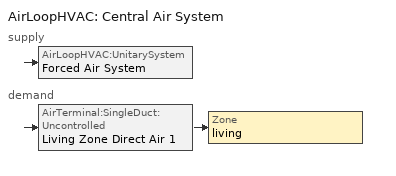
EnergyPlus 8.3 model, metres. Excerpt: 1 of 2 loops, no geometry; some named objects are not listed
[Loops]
AirLoopHVAC 'Central Air System'
 supply: AirLoopHVAC:UnitarySystem 'Forced Air System'
 demand: AirTerminal:SingleDuct:Uncontrolled 'Living Zone Direct Air 1' > Zone 'living'
[ZoneControl:Thermostat]
living Thermostat: Zone or ZoneList=living; Control Type Schedule=living Thermostat Schedule; Control Object Type 1=ThermostatSetpoint:DualSetpoint; Control Name 1=Living Zone Temperature SP
[ThermostatSetpoint:DualSetpoint]
Living Zone Temperature SP: Heating Setpoint Temperature Schedule=HeatingSetPoint; Cooling Setpoint Temperature Schedule=CoolingSetPoint
[AirTerminal:SingleDuct:Uncontrolled]
Living Zone Direct Air 1: Availability Schedule=Always On Discrete; Maximum Air Flow Rate {m3/s}=AutoSize
[Zone equipment]
living: Living Zone Direct Air 1
[Sizing:Zone]
living: Zone Cooling Design Supply Air Temperature Input Method=SupplyAirTemperature; Zone Cooling Design Supply Air Temperature {C}=14; Zone Heating Design Supply Air Temperature Input Method=SupplyAirTemperature; Zone Heating Design Supply Air Temperature {C}=40; Zone Cooling Design Supply Air Humidity Ratio {kgWater/kgDryAir}=0.0085; Zone Heating Design Supply Air Humidity Ratio {kgWater/kgDryAir}=0.008; Design Specification Outdoor Air Object=Design Specification Outdoor Air 2; Cooling Design Air Flow Method=DesignDay; Cooling Design Air Flow Rate {m3/s}=0; Cooling Minimum Air Flow per Zone Floor Area {m3/s-m2}=0.000762; Cooling Minimum Air Flow {m3/s}=0; Cooling Minimum Air Flow Fraction=0; Heating Design Air Flow Method=DesignDay; Heating Design Air Flow Rate {m3/s}=0; Heating Maximum Air Flow per Zone Floor Area {m3/s-m2}=0.002032; Heating Maximum Air Flow {m3/s}=0.141576; Heating Maximum Air Flow Fraction=0.3; Design Specification Zone Air Distribution Object=living Design Spec Zone Air Dist
[DesignSpecification:ZoneAirDistribution]
living Design Spec Zone Air Dist: Zone Air Distribution Effectiveness in Cooling Mode=1; Zone Air Distribution Effectiveness in Heating Mode=1
[DesignSpecification:OutdoorAir]
Design Specification Outdoor Air 2: Outdoor Air Method=Sum; Outdoor Air Flow per Person {m3/s-person}=0; Outdoor Air Flow per Zone Floor Area {m3/s-m2}=0; Outdoor Air Flow per Zone {m3/s}=0; Outdoor Air Flow Air Changes per Hour {1/hr}=0
[AirLoopHVAC]
Central Air System: Design Supply Air Flow Rate {m3/s}=AutoSize
[Sizing:System]
Central Air System: Type of Load to Size On=Sensible; Design Outdoor Air Flow Rate {m3/s}=Autosize; Central Heating Maximum System Air Flow Ratio=0.3; Preheat Design Temperature {C}=7; Preheat Design Humidity Ratio {kgWater/kgDryAir}=0.008; Precool Design Temperature {C}=12.8; Precool Design Humidity Ratio {kgWater/kgDryAir}=0.008; Central Cooling Design Supply Air Temperature {C}=12.8; Central Heating Design Supply Air Temperature {C}=16.7; Type of Zone Sum to Use=NonCoincident; 100% Outdoor Air in Cooling=Yes; 100% Outdoor Air in Heating=Yes; Central Cooling Design Supply Air Humidity Ratio {kgWater/kgDryAir}=0.0085; Central Heating Design Supply Air Humidity Ratio {kgWater/kgDryAir}=0.008; Cooling Supply Air Flow Rate Method=DesignDay; Cooling Supply Air Flow Rate {m3/s}=0; Cooling Supply Air Flow Rate Per Floor Area {m3/s-m2}=0.00996765; Cooling Fraction of Autosized Cooling Supply Air Flow Rate=1; Cooling Supply Air Flow Rate Per Unit Cooling Capacity {m3/s-W}=3.94755e-05; Heating Supply Air Flow Rate Method=DesignDay; Heating Supply Air Flow Rate {m3/s}=0; Heating Supply Air Flow Rate Per Floor Area {m3/s-m2}=0.00996765; Heating Fraction of Autosized Heating Supply Air Flow Rate=1; Heating Fraction of Autosized Cooling Supply Air Flow Rate=1; Heating Supply Air Flow Rate Per Unit Heating Capacity {m3/s-W}=3.15882e-05; System Outdoor Air Method=ZoneSum; Zone Maximum Outdoor Air Fraction=1; Cooling Design Capacity Method=CoolingDesignCapacity; Cooling Design Capacity {W}=Autosize; Cooling Design Capacity Per Floor Area {W/m2}=234.7; Fraction of Autosized Cooling Design Capacity=1; Heating Design Capacity Method=HeatingDesignCapacity; Heating Design Capacity {W}=Autosize; Heating Design Capacity Per Floor Area {W/m2}=157; Fraction of Autosized Heating Design Capacity=1; Central Cooling Capacity Control Method=OnOff
[AvailabilityManager:Scheduled]
Central Air System Availability Manager: Schedule=Always On Discrete
[AirLoopHVAC:UnitarySystem]
Forced Air System: Control Type=Load; Controlling Zone or Thermostat Location=living; Dehumidification Control Type=None; Availability Schedule=Always On Discrete; Supply Fan=Supply Fan; Fan Placement=BlowThrough; Supply Air Fan Operating Mode Schedule=SupplyFanOperation 1; Heating Coil=Furnace Heating Coil; DX Heating Coil Sizing Ratio=1; Cooling Coil=DX Cooling Coil 1; Use DOAS DX Cooling Coil=No; DOAS DX Cooling Coil Leaving Minimum Air Temperature {C}=2; Latent Load Control=SensibleOnlyLoadControl; Cooling Supply Air Flow Rate Method=SupplyAirFlowRate; Cooling Supply Air Flow Rate {m3/s}=Autosize; Heating Supply Air Flow Rate Method=SupplyAirFlowRate; Heating Supply Air Flow Rate {m3/s}=Autosize; No Load Supply Air Flow Rate Method=SupplyAirFlowRate; No Load Supply Air Flow Rate {m3/s}=0; Maximum Supply Air Temperature {C}=48.8889; Maximum Outdoor Dry-Bulb Temperature for Supplemental Heater Operation {C}=21; Maximum Cycling Rate {cycles/hr}=2.5; Heat Pump Time Constant {s}=60; Fraction of On-Cycle Power Use=0.01; Heat Pump Fan Delay Time {s}=60; Ancillary On-Cycle Electric Power {W}=0; Ancillary Off-Cycle Electric Power {W}=0
[Fan:OnOff]
Supply Fan: Availability Schedule=SupplyFanAvailability 1; Fan Total Efficiency=0.117562; Pressure Rise {Pa}=124.55; Maximum Flow Rate {m3/s}=34.228; Motor Efficiency=1; Motor In Airstream Fraction=1; Fan Power Ratio Function of Speed Ratio Curve=Fan On Off Power Curve; Fan Efficiency Ratio Function of Speed Ratio Curve=Fan On Off Efficiency Curve
[Coil:Heating:Gas]
Furnace Heating Coil: Availability Schedule=HeatingSeasonSchedule; Gas Burner Efficiency=0.78; Nominal Capacity {W}=35168.5; Parasitic Electric Load {W}=0; Parasitic Gas Load {W}=0
[Coil:Cooling:DX:SingleSpeed]
DX Cooling Coil 1: Availability Schedule=CoolingSeasonSchedule; Gross Rated Total Cooling Capacity {W}=14067.4; Gross Rated Sensible Heat Ratio=0.740403; Gross Rated Cooling COP {W/W}=3.95054; Rated Air Flow Rate {m3/s}=0.728876; Rated Evaporator Fan Power Per Volume Flow Rate {W/(m3/s)}=1059.44; Total Cooling Capacity Function of Temperature Curve=Cool-Cap-fT 1; Total Cooling Capacity Function of Flow Fraction Curve=Cool-CAP-fFF 1; Energy Input Ratio Function of Temperature Curve=Cool-EIR-fT 1; Energy Input Ratio Function of Flow Fraction Curve=Cool-EIR-fFF 1; Part Load Fraction Correlation Curve=Cool-PLF-fPLR 1; Nominal Time for Condensate Removal to Begin {s}=1000; Ratio of Initial Moisture Evaporation Rate and Steady State Latent Capacity=1.5; Maximum Cycling Rate {cycles/hr}=3; Latent Capacity Time Constant {s}=45; Condenser Type=AirCooled; Evaporative Condenser Effectiveness=0; Crankcase Heater Capacity {W}=0; Maximum Outdoor Dry-Bulb Temperature for Crankcase Heater Operation {C}=12.7778; Basin Heater Capacity {W/K}=0; Basin Heater Setpoint Temperature {C}=10
[SetpointManager:SingleZone:Reheat]
Setpoint Manager Single Zone Reheat 1: Control Variable=Temperature; Minimum Supply Air Temperature {C}=-99; Maximum Supply Air Temperature {C}=99; Control Zone=living
[EnergyManagementSystem:Sensor]
Name | Output:Variable or Output:Meter Index Key | Output:Variable or Output:Meter
Tout | living | Zone Outdoor Air Drybulb Temperature
Hout |  | Site Outdoor Air Enthalpy
Pbar |  | Site Outdoor Air Barometric Pressure
Tin | living | Zone Mean Air Temperature
TWin | living | Zone Mean Air Humidity Ratio
Wout |  | Site Outdoor Air Humidity Ratio
Vwind |  | Site Wind Speed
WH_sch | AlwaysOn | Schedule Value
Range_sch | RangeHood | Schedule Value
Bath_sch | BathExhaust | Schedule Value
Clothes_dryer_sch | ClothesDryerExhaust | Schedule Value
NVAvail | NatVent | Schedule Value
NVSP | NatVentTemp | Schedule Value
[EnergyManagementSystem:Actuator] Actuated Component Control Type=Air Exchange Flow Rate
Name | Actuated Component Unique | Actuated Component Type
NatVentFlow | Natural Ventilation | Zone Ventilation
InfilFlow | Living Infiltration | Zone Infiltration
[EnergyManagementSystem:Program]
InfiltrationProgram: Set Tdiff = Tin - Tout; Set DeltaT = @Abs Tdiff; Set c = 0.09485194497511452; Set Cs = 0.0740215631280975; Set Cw = 0.1389557645325918; Set n = 0.67; Set sft = 0.5039400176751998; Set Qn = (((c*Cs*(DeltaT^n))^2)+(((c*Cw)*((sft*Vwind)^(2*n)))^2))^0.5; Set Tdiff = Tin - Tout; Set DeltaT = @Abs Tdiff; Set QWH = WH_sch*0.0; Set Qrange = Range_sch*0.04719474432000001; Set Qdryer = Clothes_dryer_sch*0.04719474432000001; Set Qbath = Bath_sch*0.04719474432000001; Set QhpwhOut = 0; Set QhpwhIn = 0; Set QductsOut = DuctLeakExhaustFanEquivalent; Set QductsIn = DuctLeakSupplyFanEquivalent; Set Qout = Qrange+Qbath+Qdryer+QhpwhOut+QductsOut; Set Qin = QWH+QhpwhIn+QductsIn; Set Qu = @Abs (Qout - Qin); Set Qb = QWH + @Min Qout Qin; Set faneff_wh = 1; Set WholeHouseFanPowerOverride= (QWH*300)/faneff_wh; Set faneff_sp = 0.4719474432000001; Set RangeHoodFanPowerOverride = (Qrange*300)/faneff_sp; Set BathExhaustFanPowerOverride = (Qbath*300)/faneff_sp; Set Infilflow = ((Qu^2) + (Qn^2))^0.5; Set Q_acctd_for_elsewhere = QhpwhOut + QhpwhIn + QductsOut + QductsIn; Set InfMechVent = Qb + Infilflow - Q_acctd_for_elsewhere
LocalWindSpeedProgram: Set VwindL = Vwind*0.5599333529724442
NaturalVentilationProgram: Set Tdiff = Tin - Tout; Set DeltaT = @Abs Tdiff; Set Phiout = @RhFnTdbWPb Tout Wout Pbar; Set Hin = @HFnTdbRhPb Tin Phiin Pbar; Set NVArea = 12802.782136319998; Set Cs = 0.00017926040778923255; Set Cw = 0.0002821728237938674; Set MaxNV = 3.3980215910400005; Set MaxHR = 0.0115; Set MaxRH = 0.7; Set SGNV = (NVAvail*NVArea)*((((Cs*DeltaT)+(Cw*(Vwind^2)))^0.5)/1000); If Wout < MaxHR && Phiout < MaxRH && Tin > NVSP; Set NVadj1 = (Tin - NVSP)/(Tin - Tout); Set NVadj2 = @Min NVadj1 1; Set NVadj3 = @Max NVadj2 0; Set NVadj = SGNV*NVadj3; Set NatVentFlow = @Min NVadj MaxNV; Else; Set NatVentFlow = 0; EndIf
[EnergyManagementSystem:OutputVariable] Type of Data in Variable=Averaged; Update Frequency=ZoneTimestep; Units=m3/s
Name | EMS Variable | EMS Program or Subroutine
Zone Infil/MechVent Flow Rate | InfMechVent | InfiltrationProgram
Whole House Fan Vent Flow Rate | QWH | InfiltrationProgram
Range Hood Fan Vent Flow Rate | Qrange | InfiltrationProgram
Bath Exhaust Fan Vent Flow Rate | Qbath | InfiltrationProgram
Clothes Dryer Exhaust Fan Vent Flow Rate | Qdryer | InfiltrationProgram
Local Wind Speed | VwindL | LocalWindSpeedProgram
[Schedule:Compact]
living Thermostat Schedule: Through: 12/31, For: AllDays, Until: 24:00, 4
[Schedule:Day:Interval]
HeatingSetPointSchedule01d; HeatingSetPointSchedule02d; HeatingSetPointSchedule03d; HeatingSetPointSchedule04d; HeatingSetPointSchedule05d; HeatingSetPointSchedule06d; HeatingSetPointSchedule07d; HeatingSetPointSchedule09d; HeatingSetPointSchedule10d; HeatingSetPointSchedule11d; HeatingSetPointSchedule12d; HeatingSetPointScheduleSummer; HeatingSetPointScheduleWinter: No, 01:00, 21.6667, 02:00, 21.6667, 03:00, 21.6667, 04:00, 21.6667, 05:00, 21.6667, 06:00, 21.6667, 07:00, 21.6667, 08:00, 21.6667, 09:00, 21.6667, 10:00, 21.6667, 11:00, 21.6667, 12:00, 21.6667, 13:00, 21.6667, 14:00, 21.6667, 15:00, 21.6667, 16:00, 21.6667, 17:00, 21.6667, 18:00, 21.6667, 19:00, 21.6667, 20:00, 21.6667, 21:00, 21.6667, 22:00, 21.6667, 23:00, 21.6667, 24:00, 21.6667
HeatingSetPointSchedule08d: No, 01:00, -1000, 02:00, -1000, 03:00, -1000, 04:00, -1000, 05:00, -1000, 06:00, -1000, 07:00, -1000, 08:00, -1000, 09:00, -1000, 10:00, -1000, 11:00, -1000, 12:00, -1000, 13:00, -1000, 14:00, -1000, 15:00, -1000, 16:00, -1000, 17:00, -1000, 18:00, -1000, 19:00, -1000, 20:00, -1000, 21:00, -1000, 22:00, -1000, 23:00, -1000, 24:00, -1000
Schedule Day 214; Schedule Day 215; Schedule Day 212; Schedule Day 213: No, 24:00, 0
CoolingSetPointSchedule01d; CoolingSetPointSchedule02d; CoolingSetPointSchedule03d; CoolingSetPointSchedule04d; CoolingSetPointSchedule05d; CoolingSetPointSchedule10d; CoolingSetPointSchedule11d; CoolingSetPointSchedule12d: No, 01:00, 1000, 02:00, 1000, 03:00, 1000, 04:00, 1000, 05:00, 1000, 06:00, 1000, 07:00, 1000, 08:00, 1000, 09:00, 1000, 10:00, 1000, 11:00, 1000, 12:00, 1000, 13:00, 1000, 14:00, 1000, 15:00, 1000, 16:00, 1000, 17:00, 1000, 18:00, 1000, 19:00, 1000, 20:00, 1000, 21:00, 1000, 22:00, 1000, 23:00, 1000, 24:00, 1000
CoolingSetPointSchedule06d; CoolingSetPointSchedule07d; CoolingSetPointSchedule08d; CoolingSetPointSchedule09d; CoolingSetPointScheduleSummer; CoolingSetPointScheduleWinter: No, 01:00, 24.4444, 02:00, 24.4444, 03:00, 24.4444, 04:00, 24.4444, 05:00, 24.4444, 06:00, 24.4444, 07:00, 24.4444, 08:00, 24.4444, 09:00, 24.4444, 10:00, 24.4444, 11:00, 24.4444, 12:00, 24.4444, 13:00, 24.4444, 14:00, 24.4444, 15:00, 24.4444, 16:00, 24.4444, 17:00, 24.4444, 18:00, 24.4444, 19:00, 24.4444, 20:00, 24.4444, 21:00, 24.4444, 22:00, 24.4444, 23:00, 24.4444, 24:00, 24.4444
CoolingSeasonSchedule01d; CoolingSeasonSchedule02d; CoolingSeasonSchedule03d; CoolingSeasonSchedule04d; CoolingSeasonSchedule05d; CoolingSeasonSchedule10d; CoolingSeasonSchedule11d; CoolingSeasonSchedule12d; CoolingSeasonScheduleWinter; HeatingSeasonSchedule08d: No, 01:00, 0, 02:00, 0, 03:00, 0, 04:00, 0, 05:00, 0, 06:00, 0, 07:00, 0, 08:00, 0, 09:00, 0, 10:00, 0, 11:00, 0, 12:00, 0, 13:00, 0, 14:00, 0, 15:00, 0, 16:00, 0, 17:00, 0, 18:00, 0, 19:00, 0, 20:00, 0, 21:00, 0, 22:00, 0, 23:00, 0, 24:00, 0
CoolingSeasonSchedule06d; CoolingSeasonSchedule07d; CoolingSeasonSchedule08d; CoolingSeasonSchedule09d; CoolingSeasonScheduleSummer; HeatingSeasonSchedule01d; HeatingSeasonSchedule02d; HeatingSeasonSchedule03d; HeatingSeasonSchedule04d; HeatingSeasonSchedule05d; HeatingSeasonSchedule06d; HeatingSeasonSchedule07d; HeatingSeasonSchedule09d; HeatingSeasonSchedule10d; HeatingSeasonSchedule11d; HeatingSeasonSchedule12d; HeatingSeasonScheduleSummer; HeatingSeasonScheduleWinter: No, 01:00, 1, 02:00, 1, 03:00, 1, 04:00, 1, 05:00, 1, 06:00, 1, 07:00, 1, 08:00, 1, 09:00, 1, 10:00, 1, 11:00, 1, 12:00, 1, 13:00, 1, 14:00, 1, 15:00, 1, 16:00, 1, 17:00, 1, 18:00, 1, 19:00, 1, 20:00, 1, 21:00, 1, 22:00, 1, 23:00, 1, 24:00, 1
[Schedule:Week:Daily]
Schedule:Week:Daily {16aec30e-8ea9-4ada-852b-29557944402e}: HeatingSetPointSchedule01d, HeatingSetPointSchedule01d, HeatingSetPointSchedule01d, HeatingSetPointSchedule01d, HeatingSetPointSchedule01d, HeatingSetPointSchedule01d, HeatingSetPointSchedule01d, Schedule Day 214, HeatingSetPointScheduleSummer, HeatingSetPointScheduleWinter, Schedule Day 214, Schedule Day 214
Schedule:Week:Daily {81af34c3-6a4a-44c9-aa57-ff110e7d01e8}: HeatingSetPointSchedule01d, HeatingSetPointSchedule01d, HeatingSetPointSchedule01d, HeatingSetPointSchedule02d, HeatingSetPointSchedule02d, HeatingSetPointSchedule02d, HeatingSetPointSchedule02d, Schedule Day 214, HeatingSetPointScheduleSummer, HeatingSetPointScheduleWinter, Schedule Day 214, Schedule Day 214
Schedule:Week:Daily {5e39f0c1-6fa3-44c8-a255-e3d31ae4b9be}: HeatingSetPointSchedule02d, HeatingSetPointSchedule02d, HeatingSetPointSchedule02d, HeatingSetPointSchedule02d, HeatingSetPointSchedule02d, HeatingSetPointSchedule02d, HeatingSetPointSchedule02d, Schedule Day 214, HeatingSetPointScheduleSummer, HeatingSetPointScheduleWinter, Schedule Day 214, Schedule Day 214
Schedule:Week:Daily {ec54cb39-9251-47f6-b09d-4e4ec809b430}: HeatingSetPointSchedule02d, HeatingSetPointSchedule02d, HeatingSetPointSchedule02d, HeatingSetPointSchedule03d, HeatingSetPointSchedule03d, HeatingSetPointSchedule03d, HeatingSetPointSchedule03d, Schedule Day 214, HeatingSetPointScheduleSummer, HeatingSetPointScheduleWinter, Schedule Day 214, Schedule Day 214
Schedule:Week:Daily {8037d756-cad7-45c1-8e76-1a98e515b843}: HeatingSetPointSchedule03d, HeatingSetPointSchedule03d, HeatingSetPointSchedule03d, HeatingSetPointSchedule03d, HeatingSetPointSchedule03d, HeatingSetPointSchedule03d, HeatingSetPointSchedule03d, Schedule Day 214, HeatingSetPointScheduleSummer, HeatingSetPointScheduleWinter, Schedule Day 214, Schedule Day 214
Schedule:Week:Daily {7f597d13-931d-42ad-9d18-5a12f730e281}: HeatingSetPointSchedule03d, HeatingSetPointSchedule03d, HeatingSetPointSchedule03d, HeatingSetPointSchedule03d, HeatingSetPointSchedule03d, HeatingSetPointSchedule03d, HeatingSetPointSchedule04d, Schedule Day 214, HeatingSetPointScheduleSummer, HeatingSetPointScheduleWinter, Schedule Day 214, Schedule Day 214
Schedule:Week:Daily {925a4b90-8af8-4bda-921d-bce0b56de003}: HeatingSetPointSchedule04d, HeatingSetPointSchedule04d, HeatingSetPointSchedule04d, HeatingSetPointSchedule04d, HeatingSetPointSchedule04d, HeatingSetPointSchedule04d, HeatingSetPointSchedule04d, Schedule Day 214, HeatingSetPointScheduleSummer, HeatingSetPointScheduleWinter, Schedule Day 214, Schedule Day 214
Schedule:Week:Daily {8d3664ac-ff78-4769-b233-d4a018580c22}: HeatingSetPointSchedule04d, HeatingSetPointSchedule05d, HeatingSetPointSchedule05d, HeatingSetPointSchedule05d, HeatingSetPointSchedule05d, HeatingSetPointSchedule05d, HeatingSetPointSchedule05d, Schedule Day 214, HeatingSetPointScheduleSummer, HeatingSetPointScheduleWinter, Schedule Day 214, Schedule Day 214
Schedule:Week:Daily {d80c5eab-e9d2-417c-b5ab-d93a089cbb65}: HeatingSetPointSchedule05d, HeatingSetPointSchedule05d, HeatingSetPointSchedule05d, HeatingSetPointSchedule05d, HeatingSetPointSchedule05d, HeatingSetPointSchedule05d, HeatingSetPointSchedule05d, Schedule Day 214, HeatingSetPointScheduleSummer, HeatingSetPointScheduleWinter, Schedule Day 214, Schedule Day 214
Schedule:Week:Daily {c15f1d3e-d389-4aca-b6e0-c51aecabe385}: HeatingSetPointSchedule05d, HeatingSetPointSchedule05d, HeatingSetPointSchedule05d, HeatingSetPointSchedule05d, HeatingSetPointSchedule06d, HeatingSetPointSchedule06d, HeatingSetPointSchedule06d, Schedule Day 214, HeatingSetPointScheduleSummer, HeatingSetPointScheduleWinter, Schedule Day 214, Schedule Day 214
Schedule:Week:Daily {d6d4b2bf-74f5-469a-945a-1988cda8fbd4}: HeatingSetPointSchedule06d, HeatingSetPointSchedule06d, HeatingSetPointSchedule06d, HeatingSetPointSchedule06d, HeatingSetPointSchedule06d, HeatingSetPointSchedule06d, HeatingSetPointSchedule06d, Schedule Day 214, HeatingSetPointScheduleSummer, HeatingSetPointScheduleWinter, Schedule Day 214, Schedule Day 214
Schedule:Week:Daily {515a600c-770e-4ac0-929a-7bad53f09f36}: HeatingSetPointSchedule06d, HeatingSetPointSchedule06d, HeatingSetPointSchedule06d, HeatingSetPointSchedule06d, HeatingSetPointSchedule06d, HeatingSetPointSchedule06d, HeatingSetPointSchedule07d, Schedule Day 214, HeatingSetPointScheduleSummer, HeatingSetPointScheduleWinter, Schedule Day 214, Schedule Day 214
Schedule:Week:Daily {68634bc6-200d-4353-8462-9296437e8f8b}: HeatingSetPointSchedule07d, HeatingSetPointSchedule07d, HeatingSetPointSchedule07d, HeatingSetPointSchedule07d, HeatingSetPointSchedule07d, HeatingSetPointSchedule07d, HeatingSetPointSchedule07d, Schedule Day 214, HeatingSetPointScheduleSummer, HeatingSetPointScheduleWinter, Schedule Day 214, Schedule Day 214
Schedule:Week:Daily {b344d9e2-3ee9-4200-9938-77f77c2455b0}: HeatingSetPointSchedule07d, HeatingSetPointSchedule07d, HeatingSetPointSchedule08d, HeatingSetPointSchedule08d, HeatingSetPointSchedule08d, HeatingSetPointSchedule08d, HeatingSetPointSchedule08d, Schedule Day 214, HeatingSetPointScheduleSummer, HeatingSetPointScheduleWinter, Schedule Day 214, Schedule Day 214
Schedule:Week:Daily {4fefdc7d-d432-44ef-a3c1-25806320b97d}: HeatingSetPointSchedule08d, HeatingSetPointSchedule08d, HeatingSetPointSchedule08d, HeatingSetPointSchedule08d, HeatingSetPointSchedule08d, HeatingSetPointSchedule08d, HeatingSetPointSchedule08d, Schedule Day 214, HeatingSetPointScheduleSummer, HeatingSetPointScheduleWinter, Schedule Day 214, Schedule Day 214
Schedule:Week:Daily {87a92357-afaa-4e15-b31e-f6d1d3d314d8}: HeatingSetPointSchedule08d, HeatingSetPointSchedule08d, HeatingSetPointSchedule08d, HeatingSetPointSchedule08d, HeatingSetPointSchedule08d, HeatingSetPointSchedule09d, HeatingSetPointSchedule09d, Schedule Day 214, HeatingSetPointScheduleSummer, HeatingSetPointScheduleWinter, Schedule Day 214, Schedule Day 214
Schedule:Week:Daily {ab603809-cc37-45d5-b303-9d92d1451490}: HeatingSetPointSchedule09d, HeatingSetPointSchedule09d, HeatingSetPointSchedule09d, HeatingSetPointSchedule09d, HeatingSetPointSchedule09d, HeatingSetPointSchedule09d, HeatingSetPointSchedule09d, Schedule Day 214, HeatingSetPointScheduleSummer, HeatingSetPointScheduleWinter, Schedule Day 214, Schedule Day 214
Schedule:Week:Daily {db7edb84-75cd-41e8-b2bc-a95ed1def04e}: HeatingSetPointSchedule10d, HeatingSetPointSchedule10d, HeatingSetPointSchedule10d, HeatingSetPointSchedule10d, HeatingSetPointSchedule10d, HeatingSetPointSchedule10d, HeatingSetPointSchedule10d, Schedule Day 214, HeatingSetPointScheduleSummer, HeatingSetPointScheduleWinter, Schedule Day 214, Schedule Day 214
Schedule:Week:Daily {d9ae14a2-df89-4177-a329-8d82aa0f4177}: HeatingSetPointSchedule10d, HeatingSetPointSchedule10d, HeatingSetPointSchedule10d, HeatingSetPointSchedule11d, HeatingSetPointSchedule11d, HeatingSetPointSchedule11d, HeatingSetPointSchedule11d, Schedule Day 214, HeatingSetPointScheduleSummer, HeatingSetPointScheduleWinter, Schedule Day 214, Schedule Day 214
Schedule:Week:Daily {51a6016d-a086-4b11-94e9-fd76f5296e16}: HeatingSetPointSchedule11d, HeatingSetPointSchedule11d, HeatingSetPointSchedule11d, HeatingSetPointSchedule11d, HeatingSetPointSchedule11d, HeatingSetPointSchedule11d, HeatingSetPointSchedule11d, Schedule Day 214, HeatingSetPointScheduleSummer, HeatingSetPointScheduleWinter, Schedule Day 214, Schedule Day 214
Schedule:Week:Daily {fec3a7dc-9305-4ae1-803f-2ee8fd8e28fa}: HeatingSetPointSchedule11d, HeatingSetPointSchedule11d, HeatingSetPointSchedule11d, HeatingSetPointSchedule11d, HeatingSetPointSchedule11d, HeatingSetPointSchedule12d, HeatingSetPointSchedule12d, Schedule Day 214, HeatingSetPointScheduleSummer, HeatingSetPointScheduleWinter, Schedule Day 214, Schedule Day 214
Schedule:Week:Daily {8db62f8f-bb56-4ae8-b509-13fbdb73c009}: HeatingSetPointSchedule12d, HeatingSetPointSchedule12d, HeatingSetPointSchedule12d, HeatingSetPointSchedule12d, HeatingSetPointSchedule12d, HeatingSetPointSchedule12d, HeatingSetPointSchedule12d, Schedule Day 214, HeatingSetPointScheduleSummer, HeatingSetPointScheduleWinter, Schedule Day 214, Schedule Day 214
Schedule:Week:Daily {31bf51a6-efa0-4fcc-8495-1077d305e64c}: CoolingSetPointSchedule01d, CoolingSetPointSchedule01d, CoolingSetPointSchedule01d, CoolingSetPointSchedule01d, CoolingSetPointSchedule01d, CoolingSetPointSchedule01d, CoolingSetPointSchedule01d, Schedule Day 215, CoolingSetPointScheduleSummer, CoolingSetPointScheduleWinter, Schedule Day 215, Schedule Day 215
Schedule:Week:Daily {5f271e83-3567-4258-b153-1629c1737552}: CoolingSetPointSchedule01d, CoolingSetPointSchedule01d, CoolingSetPointSchedule01d, CoolingSetPointSchedule02d, CoolingSetPointSchedule02d, CoolingSetPointSchedule02d, CoolingSetPointSchedule02d, Schedule Day 215, CoolingSetPointScheduleSummer, CoolingSetPointScheduleWinter, Schedule Day 215, Schedule Day 215
Schedule:Week:Daily {18b8026b-33ec-435d-bc3b-d7582a84c65c}: CoolingSetPointSchedule02d, CoolingSetPointSchedule02d, CoolingSetPointSchedule02d, CoolingSetPointSchedule02d, CoolingSetPointSchedule02d, CoolingSetPointSchedule02d, CoolingSetPointSchedule02d, Schedule Day 215, CoolingSetPointScheduleSummer, CoolingSetPointScheduleWinter, Schedule Day 215, Schedule Day 215
Schedule:Week:Daily {f7fa9212-0fec-4ff3-8f9e-901543baefa3}: CoolingSetPointSchedule02d, CoolingSetPointSchedule02d, CoolingSetPointSchedule02d, CoolingSetPointSchedule03d, CoolingSetPointSchedule03d, CoolingSetPointSchedule03d, CoolingSetPointSchedule03d, Schedule Day 215, CoolingSetPointScheduleSummer, CoolingSetPointScheduleWinter, Schedule Day 215, Schedule Day 215
Schedule:Week:Daily {8eb2592d-4e10-4dc1-a161-94c01e8efc50}: CoolingSetPointSchedule03d, CoolingSetPointSchedule03d, CoolingSetPointSchedule03d, CoolingSetPointSchedule03d, CoolingSetPointSchedule03d, CoolingSetPointSchedule03d, CoolingSetPointSchedule03d, Schedule Day 215, CoolingSetPointScheduleSummer, CoolingSetPointScheduleWinter, Schedule Day 215, Schedule Day 215
Schedule:Week:Daily {4ba2de8d-13f2-4c17-8e45-6934c7ef1b8a}: CoolingSetPointSchedule03d, CoolingSetPointSchedule03d, CoolingSetPointSchedule03d, CoolingSetPointSchedule03d, CoolingSetPointSchedule03d, CoolingSetPointSchedule03d, CoolingSetPointSchedule04d, Schedule Day 215, CoolingSetPointScheduleSummer, CoolingSetPointScheduleWinter, Schedule Day 215, Schedule Day 215
Schedule:Week:Daily {ce6c93d0-aa40-40fc-ad08-11baf755aa41}: CoolingSetPointSchedule04d, CoolingSetPointSchedule04d, CoolingSetPointSchedule04d, CoolingSetPointSchedule04d, CoolingSetPointSchedule04d, CoolingSetPointSchedule04d, CoolingSetPointSchedule04d, Schedule Day 215, CoolingSetPointScheduleSummer, CoolingSetPointScheduleWinter, Schedule Day 215, Schedule Day 215
Schedule:Week:Daily {478f10fa-9d88-4596-a34e-966b6fb7b2cc}: CoolingSetPointSchedule04d, CoolingSetPointSchedule05d, CoolingSetPointSchedule05d, CoolingSetPointSchedule05d, CoolingSetPointSchedule05d, CoolingSetPointSchedule05d, CoolingSetPointSchedule05d, Schedule Day 215, CoolingSetPointScheduleSummer, CoolingSetPointScheduleWinter, Schedule Day 215, Schedule Day 215
Schedule:Week:Daily {de738944-0f40-4d56-a572-443635912e52}: CoolingSetPointSchedule05d, CoolingSetPointSchedule05d, CoolingSetPointSchedule05d, CoolingSetPointSchedule05d, CoolingSetPointSchedule05d, CoolingSetPointSchedule05d, CoolingSetPointSchedule05d, Schedule Day 215, CoolingSetPointScheduleSummer, CoolingSetPointScheduleWinter, Schedule Day 215, Schedule Day 215
Schedule:Week:Daily {754b1848-1489-42ca-b7e1-16e5763fd6fa}: CoolingSetPointSchedule05d, CoolingSetPointSchedule05d, CoolingSetPointSchedule05d, CoolingSetPointSchedule05d, CoolingSetPointSchedule06d, CoolingSetPointSchedule06d, CoolingSetPointSchedule06d, Schedule Day 215, CoolingSetPointScheduleSummer, CoolingSetPointScheduleWinter, Schedule Day 215, Schedule Day 215
Schedule:Week:Daily {f4282e04-47c3-4046-95da-450809ff2af0}: CoolingSetPointSchedule06d, CoolingSetPointSchedule06d, CoolingSetPointSchedule06d, CoolingSetPointSchedule06d, CoolingSetPointSchedule06d, CoolingSetPointSchedule06d, CoolingSetPointSchedule06d, Schedule Day 215, CoolingSetPointScheduleSummer, CoolingSetPointScheduleWinter, Schedule Day 215, Schedule Day 215
Schedule:Week:Daily {18790007-b3a3-460f-a7b3-07e1e313f8ec}: CoolingSetPointSchedule06d, CoolingSetPointSchedule06d, CoolingSetPointSchedule06d, CoolingSetPointSchedule06d, CoolingSetPointSchedule06d, CoolingSetPointSchedule06d, CoolingSetPointSchedule07d, Schedule Day 215, CoolingSetPointScheduleSummer, CoolingSetPointScheduleWinter, Schedule Day 215, Schedule Day 215
Schedule:Week:Daily {cc79cb1c-03f6-4ee2-a07e-0f46d6dadea0}: CoolingSetPointSchedule07d, CoolingSetPointSchedule07d, CoolingSetPointSchedule07d, CoolingSetPointSchedule07d, CoolingSetPointSchedule07d, CoolingSetPointSchedule07d, CoolingSetPointSchedule07d, Schedule Day 215, CoolingSetPointScheduleSummer, CoolingSetPointScheduleWinter, Schedule Day 215, Schedule Day 215
Schedule:Week:Daily {70390882-0b15-4972-801f-1bb06ce276ce}: CoolingSetPointSchedule07d, CoolingSetPointSchedule07d, CoolingSetPointSchedule08d, CoolingSetPointSchedule08d, CoolingSetPointSchedule08d, CoolingSetPointSchedule08d, CoolingSetPointSchedule08d, Schedule Day 215, CoolingSetPointScheduleSummer, CoolingSetPointScheduleWinter, Schedule Day 215, Schedule Day 215
Schedule:Week:Daily {d6f10140-74c5-4c15-8da6-d2d7ba674c86}: CoolingSetPointSchedule08d, CoolingSetPointSchedule08d, CoolingSetPointSchedule08d, CoolingSetPointSchedule08d, CoolingSetPointSchedule08d, CoolingSetPointSchedule08d, CoolingSetPointSchedule08d, Schedule Day 215, CoolingSetPointScheduleSummer, CoolingSetPointScheduleWinter, Schedule Day 215, Schedule Day 215
Schedule:Week:Daily {dfbafc72-33f1-4a11-8a73-be53297492b7}: CoolingSetPointSchedule08d, CoolingSetPointSchedule08d, CoolingSetPointSchedule08d, CoolingSetPointSchedule08d, CoolingSetPointSchedule08d, CoolingSetPointSchedule09d, CoolingSetPointSchedule09d, Schedule Day 215, CoolingSetPointScheduleSummer, CoolingSetPointScheduleWinter, Schedule Day 215, Schedule Day 215
Schedule:Week:Daily {2e3e467e-2ee6-4d19-bb36-9002906d2225}: CoolingSetPointSchedule09d, CoolingSetPointSchedule09d, CoolingSetPointSchedule09d, CoolingSetPointSchedule09d, CoolingSetPointSchedule09d, CoolingSetPointSchedule09d, CoolingSetPointSchedule09d, Schedule Day 215, CoolingSetPointScheduleSummer, CoolingSetPointScheduleWinter, Schedule Day 215, Schedule Day 215
Schedule:Week:Daily {9a7f4d0d-6baf-4dee-b551-0005037d9ecb}: CoolingSetPointSchedule10d, CoolingSetPointSchedule10d, CoolingSetPointSchedule10d, CoolingSetPointSchedule10d, CoolingSetPointSchedule10d, CoolingSetPointSchedule10d, CoolingSetPointSchedule10d, Schedule Day 215, CoolingSetPointScheduleSummer, CoolingSetPointScheduleWinter, Schedule Day 215, Schedule Day 215
Schedule:Week:Daily {afb8fefc-796d-4d6d-b02d-4645c45d2be6}: CoolingSetPointSchedule10d, CoolingSetPointSchedule10d, CoolingSetPointSchedule10d, CoolingSetPointSchedule11d, CoolingSetPointSchedule11d, CoolingSetPointSchedule11d, CoolingSetPointSchedule11d, Schedule Day 215, CoolingSetPointScheduleSummer, CoolingSetPointScheduleWinter, Schedule Day 215, Schedule Day 215
Schedule:Week:Daily {68324db1-2671-4c0a-aed0-f75b7227ae14}: CoolingSetPointSchedule11d, CoolingSetPointSchedule11d, CoolingSetPointSchedule11d, CoolingSetPointSchedule11d, CoolingSetPointSchedule11d, CoolingSetPointSchedule11d, CoolingSetPointSchedule11d, Schedule Day 215, CoolingSetPointScheduleSummer, CoolingSetPointScheduleWinter, Schedule Day 215, Schedule Day 215
Schedule:Week:Daily {8cdfa4fc-fa69-43b8-bb5a-a7e4929e1553}: CoolingSetPointSchedule11d, CoolingSetPointSchedule11d, CoolingSetPointSchedule11d, CoolingSetPointSchedule11d, CoolingSetPointSchedule11d, CoolingSetPointSchedule12d, CoolingSetPointSchedule12d, Schedule Day 215, CoolingSetPointScheduleSummer, CoolingSetPointScheduleWinter, Schedule Day 215, Schedule Day 215
Schedule:Week:Daily {2960bbe7-72f6-454c-b4dc-c4bae431fcf0}: CoolingSetPointSchedule12d, CoolingSetPointSchedule12d, CoolingSetPointSchedule12d, CoolingSetPointSchedule12d, CoolingSetPointSchedule12d, CoolingSetPointSchedule12d, CoolingSetPointSchedule12d, Schedule Day 215, CoolingSetPointScheduleSummer, CoolingSetPointScheduleWinter, Schedule Day 215, Schedule Day 215
Schedule:Week:Daily {c7941c3a-b2f2-471a-a55e-e552627f844a}: CoolingSeasonSchedule01d, CoolingSeasonSchedule01d, CoolingSeasonSchedule01d, CoolingSeasonSchedule01d, CoolingSeasonSchedule01d, CoolingSeasonSchedule01d, CoolingSeasonSchedule01d, Schedule Day 213, CoolingSeasonScheduleSummer, CoolingSeasonScheduleWinter, Schedule Day 213, Schedule Day 213
Schedule:Week:Daily {f6dd464a-24f4-4ef8-94cb-ac51a41cfc30}: CoolingSeasonSchedule01d, CoolingSeasonSchedule01d, CoolingSeasonSchedule01d, CoolingSeasonSchedule02d, CoolingSeasonSchedule02d, CoolingSeasonSchedule02d, CoolingSeasonSchedule02d, Schedule Day 213, CoolingSeasonScheduleSummer, CoolingSeasonScheduleWinter, Schedule Day 213, Schedule Day 213
Schedule:Week:Daily {37ebcc15-c333-4398-be51-d77cbc9db8ab}: CoolingSeasonSchedule02d, CoolingSeasonSchedule02d, CoolingSeasonSchedule02d, CoolingSeasonSchedule02d, CoolingSeasonSchedule02d, CoolingSeasonSchedule02d, CoolingSeasonSchedule02d, Schedule Day 213, CoolingSeasonScheduleSummer, CoolingSeasonScheduleWinter, Schedule Day 213, Schedule Day 213
Schedule:Week:Daily {f30780d8-5e1f-4e6d-b93a-7c199b813b5c}: CoolingSeasonSchedule02d, CoolingSeasonSchedule02d, CoolingSeasonSchedule02d, CoolingSeasonSchedule03d, CoolingSeasonSchedule03d, CoolingSeasonSchedule03d, CoolingSeasonSchedule03d, Schedule Day 213, CoolingSeasonScheduleSummer, CoolingSeasonScheduleWinter, Schedule Day 213, Schedule Day 213
Schedule:Week:Daily {a5f8e9ef-1886-47ca-8ae7-28ac56c81de8}: CoolingSeasonSchedule03d, CoolingSeasonSchedule03d, CoolingSeasonSchedule03d, CoolingSeasonSchedule03d, CoolingSeasonSchedule03d, CoolingSeasonSchedule03d, CoolingSeasonSchedule03d, Schedule Day 213, CoolingSeasonScheduleSummer, CoolingSeasonScheduleWinter, Schedule Day 213, Schedule Day 213
Schedule:Week:Daily {990a532f-455f-428d-a931-cc71d9a7f010}: CoolingSeasonSchedule03d, CoolingSeasonSchedule03d, CoolingSeasonSchedule03d, CoolingSeasonSchedule03d, CoolingSeasonSchedule03d, CoolingSeasonSchedule03d, CoolingSeasonSchedule04d, Schedule Day 213, CoolingSeasonScheduleSummer, CoolingSeasonScheduleWinter, Schedule Day 213, Schedule Day 213
Schedule:Week:Daily {ddc1b61b-cb3b-4b1f-9aa7-dad3dc08ef2d}: CoolingSeasonSchedule04d, CoolingSeasonSchedule04d, CoolingSeasonSchedule04d, CoolingSeasonSchedule04d, CoolingSeasonSchedule04d, CoolingSeasonSchedule04d, CoolingSeasonSchedule04d, Schedule Day 213, CoolingSeasonScheduleSummer, CoolingSeasonScheduleWinter, Schedule Day 213, Schedule Day 213
Schedule:Week:Daily {f6ee6490-0213-47b3-8ded-a87b87453850}: CoolingSeasonSchedule04d, CoolingSeasonSchedule05d, CoolingSeasonSchedule05d, CoolingSeasonSchedule05d, CoolingSeasonSchedule05d, CoolingSeasonSchedule05d, CoolingSeasonSchedule05d, Schedule Day 213, CoolingSeasonScheduleSummer, CoolingSeasonScheduleWinter, Schedule Day 213, Schedule Day 213
Schedule:Week:Daily {d3072691-c951-4eae-9bf8-d32dbf5b64ea}: CoolingSeasonSchedule05d, CoolingSeasonSchedule05d, CoolingSeasonSchedule05d, CoolingSeasonSchedule05d, CoolingSeasonSchedule05d, CoolingSeasonSchedule05d, CoolingSeasonSchedule05d, Schedule Day 213, CoolingSeasonScheduleSummer, CoolingSeasonScheduleWinter, Schedule Day 213, Schedule Day 213
Schedule:Week:Daily {135b7816-0141-4f69-9a94-90cf8bd6a1cb}: CoolingSeasonSchedule05d, CoolingSeasonSchedule05d, CoolingSeasonSchedule05d, CoolingSeasonSchedule05d, CoolingSeasonSchedule06d, CoolingSeasonSchedule06d, CoolingSeasonSchedule06d, Schedule Day 213, CoolingSeasonScheduleSummer, CoolingSeasonScheduleWinter, Schedule Day 213, Schedule Day 213
Schedule:Week:Daily {aa9dd5ed-1d11-4d4f-823e-dc23d6d37772}: CoolingSeasonSchedule06d, CoolingSeasonSchedule06d, CoolingSeasonSchedule06d, CoolingSeasonSchedule06d, CoolingSeasonSchedule06d, CoolingSeasonSchedule06d, CoolingSeasonSchedule06d, Schedule Day 213, CoolingSeasonScheduleSummer, CoolingSeasonScheduleWinter, Schedule Day 213, Schedule Day 213
Schedule:Week:Daily {383ab0d8-68af-48b1-8cf0-88ba45ed4535}: CoolingSeasonSchedule06d, CoolingSeasonSchedule06d, CoolingSeasonSchedule06d, CoolingSeasonSchedule06d, CoolingSeasonSchedule06d, CoolingSeasonSchedule06d, CoolingSeasonSchedule07d, Schedule Day 213, CoolingSeasonScheduleSummer, CoolingSeasonScheduleWinter, Schedule Day 213, Schedule Day 213
Schedule:Week:Daily {252d3431-fdbe-408a-8942-8faed562d6d0}: CoolingSeasonSchedule07d, CoolingSeasonSchedule07d, CoolingSeasonSchedule07d, CoolingSeasonSchedule07d, CoolingSeasonSchedule07d, CoolingSeasonSchedule07d, CoolingSeasonSchedule07d, Schedule Day 213, CoolingSeasonScheduleSummer, CoolingSeasonScheduleWinter, Schedule Day 213, Schedule Day 213
Schedule:Week:Daily {7eac9d8e-cf96-4a1f-9dca-8fcc121c4af2}: CoolingSeasonSchedule07d, CoolingSeasonSchedule07d, CoolingSeasonSchedule08d, CoolingSeasonSchedule08d, CoolingSeasonSchedule08d, CoolingSeasonSchedule08d, CoolingSeasonSchedule08d, Schedule Day 213, CoolingSeasonScheduleSummer, CoolingSeasonScheduleWinter, Schedule Day 213, Schedule Day 213
Schedule:Week:Daily {db947298-a5c1-4492-b6fa-75725e0041fd}: CoolingSeasonSchedule08d, CoolingSeasonSchedule08d, CoolingSeasonSchedule08d, CoolingSeasonSchedule08d, CoolingSeasonSchedule08d, CoolingSeasonSchedule08d, CoolingSeasonSchedule08d, Schedule Day 213, CoolingSeasonScheduleSummer, CoolingSeasonScheduleWinter, Schedule Day 213, Schedule Day 213
Schedule:Week:Daily {79038ed4-1610-4daa-b03a-36d11b7489d6}: CoolingSeasonSchedule08d, CoolingSeasonSchedule08d, CoolingSeasonSchedule08d, CoolingSeasonSchedule08d, CoolingSeasonSchedule08d, CoolingSeasonSchedule09d, CoolingSeasonSchedule09d, Schedule Day 213, CoolingSeasonScheduleSummer, CoolingSeasonScheduleWinter, Schedule Day 213, Schedule Day 213
Schedule:Week:Daily {a18d8c2b-71d5-4f49-abf6-c7e239aa5601}: CoolingSeasonSchedule09d, CoolingSeasonSchedule09d, CoolingSeasonSchedule09d, CoolingSeasonSchedule09d, CoolingSeasonSchedule09d, CoolingSeasonSchedule09d, CoolingSeasonSchedule09d, Schedule Day 213, CoolingSeasonScheduleSummer, CoolingSeasonScheduleWinter, Schedule Day 213, Schedule Day 213
Schedule:Week:Daily {70f319ac-fe0a-436c-a8d0-0f5aeaa4f368}: CoolingSeasonSchedule10d, CoolingSeasonSchedule10d, CoolingSeasonSchedule10d, CoolingSeasonSchedule10d, CoolingSeasonSchedule10d, CoolingSeasonSchedule10d, CoolingSeasonSchedule10d, Schedule Day 213, CoolingSeasonScheduleSummer, CoolingSeasonScheduleWinter, Schedule Day 213, Schedule Day 213
Schedule:Week:Daily {a5488f4f-262d-45ee-b32a-14f39aa83529}: CoolingSeasonSchedule10d, CoolingSeasonSchedule10d, CoolingSeasonSchedule10d, CoolingSeasonSchedule11d, CoolingSeasonSchedule11d, CoolingSeasonSchedule11d, CoolingSeasonSchedule11d, Schedule Day 213, CoolingSeasonScheduleSummer, CoolingSeasonScheduleWinter, Schedule Day 213, Schedule Day 213
Schedule:Week:Daily {7d8b83c5-6ac8-4d63-84bc-89dd1bac6abf}: CoolingSeasonSchedule11d, CoolingSeasonSchedule11d, CoolingSeasonSchedule11d, CoolingSeasonSchedule11d, CoolingSeasonSchedule11d, CoolingSeasonSchedule11d, CoolingSeasonSchedule11d, Schedule Day 213, CoolingSeasonScheduleSummer, CoolingSeasonScheduleWinter, Schedule Day 213, Schedule Day 213
Schedule:Week:Daily {dff5e758-29bf-49d2-a39c-8c63748d657e}: CoolingSeasonSchedule11d, CoolingSeasonSchedule11d, CoolingSeasonSchedule11d, CoolingSeasonSchedule11d, CoolingSeasonSchedule11d, CoolingSeasonSchedule12d, CoolingSeasonSchedule12d, Schedule Day 213, CoolingSeasonScheduleSummer, CoolingSeasonScheduleWinter, Schedule Day 213, Schedule Day 213
Schedule:Week:Daily {102d8369-6878-456f-93c6-889e7db1d44d}: CoolingSeasonSchedule12d, CoolingSeasonSchedule12d, CoolingSeasonSchedule12d, CoolingSeasonSchedule12d, CoolingSeasonSchedule12d, CoolingSeasonSchedule12d, CoolingSeasonSchedule12d, Schedule Day 213, CoolingSeasonScheduleSummer, CoolingSeasonScheduleWinter, Schedule Day 213, Schedule Day 213
Schedule:Week:Daily {220c2a42-52ed-4b73-a5c2-be368e0f687f}: HeatingSeasonSchedule01d, HeatingSeasonSchedule01d, HeatingSeasonSchedule01d, HeatingSeasonSchedule01d, HeatingSeasonSchedule01d, HeatingSeasonSchedule01d, HeatingSeasonSchedule01d, Schedule Day 212, HeatingSeasonScheduleSummer, HeatingSeasonScheduleWinter, Schedule Day 212, Schedule Day 212
Schedule:Week:Daily {ab58d548-c025-4fb0-a786-4342683f2d83}: HeatingSeasonSchedule01d, HeatingSeasonSchedule01d, HeatingSeasonSchedule01d, HeatingSeasonSchedule02d, HeatingSeasonSchedule02d, HeatingSeasonSchedule02d, HeatingSeasonSchedule02d, Schedule Day 212, HeatingSeasonScheduleSummer, HeatingSeasonScheduleWinter, Schedule Day 212, Schedule Day 212
Schedule:Week:Daily {a669c7d8-67c3-4e79-8f99-ad668fea2708}: HeatingSeasonSchedule02d, HeatingSeasonSchedule02d, HeatingSeasonSchedule02d, HeatingSeasonSchedule02d, HeatingSeasonSchedule02d, HeatingSeasonSchedule02d, HeatingSeasonSchedule02d, Schedule Day 212, HeatingSeasonScheduleSummer, HeatingSeasonScheduleWinter, Schedule Day 212, Schedule Day 212
Schedule:Week:Daily {499cc4f9-2700-479f-ab61-e0fa479a0c20}: HeatingSeasonSchedule02d, HeatingSeasonSchedule02d, HeatingSeasonSchedule02d, HeatingSeasonSchedule03d, HeatingSeasonSchedule03d, HeatingSeasonSchedule03d, HeatingSeasonSchedule03d, Schedule Day 212, HeatingSeasonScheduleSummer, HeatingSeasonScheduleWinter, Schedule Day 212, Schedule Day 212
Schedule:Week:Daily {c6d4ec00-1903-42f7-a4ae-4df85d067025}: HeatingSeasonSchedule03d, HeatingSeasonSchedule03d, HeatingSeasonSchedule03d, HeatingSeasonSchedule03d, HeatingSeasonSchedule03d, HeatingSeasonSchedule03d, HeatingSeasonSchedule03d, Schedule Day 212, HeatingSeasonScheduleSummer, HeatingSeasonScheduleWinter, Schedule Day 212, Schedule Day 212
Schedule:Week:Daily {efca8358-67b0-4f62-bbf6-f15b318cbb73}: HeatingSeasonSchedule03d, HeatingSeasonSchedule03d, HeatingSeasonSchedule03d, HeatingSeasonSchedule03d, HeatingSeasonSchedule03d, HeatingSeasonSchedule03d, HeatingSeasonSchedule04d, Schedule Day 212, HeatingSeasonScheduleSummer, HeatingSeasonScheduleWinter, Schedule Day 212, Schedule Day 212
Schedule:Week:Daily {6cad93d9-6a36-4af6-a1f9-ea658f229103}: HeatingSeasonSchedule04d, HeatingSeasonSchedule04d, HeatingSeasonSchedule04d, HeatingSeasonSchedule04d, HeatingSeasonSchedule04d, HeatingSeasonSchedule04d, HeatingSeasonSchedule04d, Schedule Day 212, HeatingSeasonScheduleSummer, HeatingSeasonScheduleWinter, Schedule Day 212, Schedule Day 212
Schedule:Week:Daily {77b0b172-e38f-4a6d-9db2-35c001df4d9f}: HeatingSeasonSchedule04d, HeatingSeasonSchedule05d, HeatingSeasonSchedule05d, HeatingSeasonSchedule05d, HeatingSeasonSchedule05d, HeatingSeasonSchedule05d, HeatingSeasonSchedule05d, Schedule Day 212, HeatingSeasonScheduleSummer, HeatingSeasonScheduleWinter, Schedule Day 212, Schedule Day 212
Schedule:Week:Daily {d37f12ac-ff4b-4b17-a5a3-57a469e79306}: HeatingSeasonSchedule05d, HeatingSeasonSchedule05d, HeatingSeasonSchedule05d, HeatingSeasonSchedule05d, HeatingSeasonSchedule05d, HeatingSeasonSchedule05d, HeatingSeasonSchedule05d, Schedule Day 212, HeatingSeasonScheduleSummer, HeatingSeasonScheduleWinter, Schedule Day 212, Schedule Day 212
Schedule:Week:Daily {22ea2d0c-667e-4232-8aab-1c105f1580ee}: HeatingSeasonSchedule05d, HeatingSeasonSchedule05d, HeatingSeasonSchedule05d, HeatingSeasonSchedule05d, HeatingSeasonSchedule06d, HeatingSeasonSchedule06d, HeatingSeasonSchedule06d, Schedule Day 212, HeatingSeasonScheduleSummer, HeatingSeasonScheduleWinter, Schedule Day 212, Schedule Day 212
Schedule:Week:Daily {fb688b23-6ad6-46bd-b604-53569b8b0578}: HeatingSeasonSchedule06d, HeatingSeasonSchedule06d, HeatingSeasonSchedule06d, HeatingSeasonSchedule06d, HeatingSeasonSchedule06d, HeatingSeasonSchedule06d, HeatingSeasonSchedule06d, Schedule Day 212, HeatingSeasonScheduleSummer, HeatingSeasonScheduleWinter, Schedule Day 212, Schedule Day 212
Schedule:Week:Daily {a36fe1de-d7db-418d-8343-0a6de7209737}: HeatingSeasonSchedule06d, HeatingSeasonSchedule06d, HeatingSeasonSchedule06d, HeatingSeasonSchedule06d, HeatingSeasonSchedule06d, HeatingSeasonSchedule06d, HeatingSeasonSchedule07d, Schedule Day 212, HeatingSeasonScheduleSummer, HeatingSeasonScheduleWinter, Schedule Day 212, Schedule Day 212
Schedule:Week:Daily {991a6672-e14c-42d4-8593-1c1c466688c0}: HeatingSeasonSchedule07d, HeatingSeasonSchedule07d, HeatingSeasonSchedule07d, HeatingSeasonSchedule07d, HeatingSeasonSchedule07d, HeatingSeasonSchedule07d, HeatingSeasonSchedule07d, Schedule Day 212, HeatingSeasonScheduleSummer, HeatingSeasonScheduleWinter, Schedule Day 212, Schedule Day 212
Schedule:Week:Daily {e60e026f-b29b-4f50-99a1-b42a7765cdf9}: HeatingSeasonSchedule07d, HeatingSeasonSchedule07d, HeatingSeasonSchedule08d, HeatingSeasonSchedule08d, HeatingSeasonSchedule08d, HeatingSeasonSchedule08d, HeatingSeasonSchedule08d, Schedule Day 212, HeatingSeasonScheduleSummer, HeatingSeasonScheduleWinter, Schedule Day 212, Schedule Day 212
Schedule:Week:Daily {cc9d091d-9fc0-4811-8966-9ee1e2ea8e14}: HeatingSeasonSchedule08d, HeatingSeasonSchedule08d, HeatingSeasonSchedule08d, HeatingSeasonSchedule08d, HeatingSeasonSchedule08d, HeatingSeasonSchedule08d, HeatingSeasonSchedule08d, Schedule Day 212, HeatingSeasonScheduleSummer, HeatingSeasonScheduleWinter, Schedule Day 212, Schedule Day 212
Schedule:Week:Daily {adfb96fd-e86c-4015-87e0-7a9d075036c8}: HeatingSeasonSchedule08d, HeatingSeasonSchedule08d, HeatingSeasonSchedule08d, HeatingSeasonSchedule08d, HeatingSeasonSchedule08d, HeatingSeasonSchedule09d, HeatingSeasonSchedule09d, Schedule Day 212, HeatingSeasonScheduleSummer, HeatingSeasonScheduleWinter, Schedule Day 212, Schedule Day 212
Schedule:Week:Daily {f6c81e1f-61ee-4d4d-a576-acfa0060e6b0}: HeatingSeasonSchedule09d, HeatingSeasonSchedule09d, HeatingSeasonSchedule09d, HeatingSeasonSchedule09d, HeatingSeasonSchedule09d, HeatingSeasonSchedule09d, HeatingSeasonSchedule09d, Schedule Day 212, HeatingSeasonScheduleSummer, HeatingSeasonScheduleWinter, Schedule Day 212, Schedule Day 212
Schedule:Week:Daily {15331c1e-2675-41b0-9129-c733cb98fbca}: HeatingSeasonSchedule10d, HeatingSeasonSchedule10d, HeatingSeasonSchedule10d, HeatingSeasonSchedule10d, HeatingSeasonSchedule10d, HeatingSeasonSchedule10d, HeatingSeasonSchedule10d, Schedule Day 212, HeatingSeasonScheduleSummer, HeatingSeasonScheduleWinter, Schedule Day 212, Schedule Day 212
Schedule:Week:Daily {ee22cee8-3549-4c03-965d-3f4ad2c29bd2}: HeatingSeasonSchedule10d, HeatingSeasonSchedule10d, HeatingSeasonSchedule10d, HeatingSeasonSchedule11d, HeatingSeasonSchedule11d, HeatingSeasonSchedule11d, HeatingSeasonSchedule11d, Schedule Day 212, HeatingSeasonScheduleSummer, HeatingSeasonScheduleWinter, Schedule Day 212, Schedule Day 212
Schedule:Week:Daily {35c5f13d-deca-4239-a33f-86214ba3ca5e}: HeatingSeasonSchedule11d, HeatingSeasonSchedule11d, HeatingSeasonSchedule11d, HeatingSeasonSchedule11d, HeatingSeasonSchedule11d, HeatingSeasonSchedule11d, HeatingSeasonSchedule11d, Schedule Day 212, HeatingSeasonScheduleSummer, HeatingSeasonScheduleWinter, Schedule Day 212, Schedule Day 212
Schedule:Week:Daily {24514463-d7a5-4a9b-ad05-c1f241b37e77}: HeatingSeasonSchedule11d, HeatingSeasonSchedule11d, HeatingSeasonSchedule11d, HeatingSeasonSchedule11d, HeatingSeasonSchedule11d, HeatingSeasonSchedule12d, HeatingSeasonSchedule12d, Schedule Day 212, HeatingSeasonScheduleSummer, HeatingSeasonScheduleWinter, Schedule Day 212, Schedule Day 212
Schedule:Week:Daily {1cb03647-dab3-45e0-9b05-dccc75f8c50a}: HeatingSeasonSchedule12d, HeatingSeasonSchedule12d, HeatingSeasonSchedule12d, HeatingSeasonSchedule12d, HeatingSeasonSchedule12d, HeatingSeasonSchedule12d, HeatingSeasonSchedule12d, Schedule Day 212, HeatingSeasonScheduleSummer, HeatingSeasonScheduleWinter, Schedule Day 212, Schedule Day 212
[Schedule:Year]
HeatingSetPoint: Schedule:Week:Daily {16aec30e-8ea9-4ada-852b-29557944402e}, 1, 1, 1, 28, Schedule:Week:Daily {81af34c3-6a4a-44c9-aa57-ff110e7d01e8}, 1, 29, 2, 4, Schedule:Week:Daily {5e39f0c1-6fa3-44c8-a255-e3d31ae4b9be}, 2, 5, 2, 25, Schedule:Week:Daily {ec54cb39-9251-47f6-b09d-4e4ec809b430}, 2, 26, 3, 4, Schedule:Week:Daily {8037d756-cad7-45c1-8e76-1a98e515b843}, 3, 5, 3, 25, Schedule:Week:Daily {7f597d13-931d-42ad-9d18-5a12f730e281}, 3, 26, 4, 1, Schedule:Week:Daily {925a4b90-8af8-4bda-921d-bce0b56de003}, 4, 2, 4, 29, Schedule:Week:Daily {8d3664ac-ff78-4769-b233-d4a018580c22}, 4, 30, 5, 6, Schedule:Week:Daily {d80c5eab-e9d2-417c-b5ab-d93a089cbb65}, 5, 7, 5, 27, Schedule:Week:Daily {c15f1d3e-d389-4aca-b6e0-c51aecabe385}, 5, 28, 6, 3, Schedule:Week:Daily {d6d4b2bf-74f5-469a-945a-1988cda8fbd4}, 6, 4, 6, 24, Schedule:Week:Daily {515a600c-770e-4ac0-929a-7bad53f09f36}, 6, 25, 7, 1, Schedule:Week:Daily {68634bc6-200d-4353-8462-9296437e8f8b}, 7, 2, 7, 29, Schedule:Week:Daily {b344d9e2-3ee9-4200-9938-77f77c2455b0}, 7, 30, 8, 5, Schedule:Week:Daily {4fefdc7d-d432-44ef-a3c1-25806320b97d}, 8, 6, 8, 26, Schedule:Week:Daily {87a92357-afaa-4e15-b31e-f6d1d3d314d8}, 8, 27, 9, 2, Schedule:Week:Daily {ab603809-cc37-45d5-b303-9d92d1451490}, 9, 3, 9, 30, Schedule:Week:Daily {db7edb84-75cd-41e8-b2bc-a95ed1def04e}, 10, 1, 10, 28, Schedule:Week:Daily {d9ae14a2-df89-4177-a329-8d82aa0f4177}, 10, 29, 11, 4, Schedule:Week:Daily {51a6016d-a086-4b11-94e9-fd76f5296e16}, 11, 5, 11, 25, Schedule:Week:Daily {fec3a7dc-9305-4ae1-803f-2ee8fd8e28fa}, 11, 26, 12, 2, Schedule:Week:Daily {8db62f8f-bb56-4ae8-b509-13fbdb73c009}, 12, 3, 12, 31
CoolingSetPoint: Schedule:Week:Daily {31bf51a6-efa0-4fcc-8495-1077d305e64c}, 1, 1, 1, 28, Schedule:Week:Daily {5f271e83-3567-4258-b153-1629c1737552}, 1, 29, 2, 4, Schedule:Week:Daily {18b8026b-33ec-435d-bc3b-d7582a84c65c}, 2, 5, 2, 25, Schedule:Week:Daily {f7fa9212-0fec-4ff3-8f9e-901543baefa3}, 2, 26, 3, 4, Schedule:Week:Daily {8eb2592d-4e10-4dc1-a161-94c01e8efc50}, 3, 5, 3, 25, Schedule:Week:Daily {4ba2de8d-13f2-4c17-8e45-6934c7ef1b8a}, 3, 26, 4, 1, Schedule:Week:Daily {ce6c93d0-aa40-40fc-ad08-11baf755aa41}, 4, 2, 4, 29, Schedule:Week:Daily {478f10fa-9d88-4596-a34e-966b6fb7b2cc}, 4, 30, 5, 6, Schedule:Week:Daily {de738944-0f40-4d56-a572-443635912e52}, 5, 7, 5, 27, Schedule:Week:Daily {754b1848-1489-42ca-b7e1-16e5763fd6fa}, 5, 28, 6, 3, Schedule:Week:Daily {f4282e04-47c3-4046-95da-450809ff2af0}, 6, 4, 6, 24, Schedule:Week:Daily {18790007-b3a3-460f-a7b3-07e1e313f8ec}, 6, 25, 7, 1, Schedule:Week:Daily {cc79cb1c-03f6-4ee2-a07e-0f46d6dadea0}, 7, 2, 7, 29, Schedule:Week:Daily {70390882-0b15-4972-801f-1bb06ce276ce}, 7, 30, 8, 5, Schedule:Week:Daily {d6f10140-74c5-4c15-8da6-d2d7ba674c86}, 8, 6, 8, 26, Schedule:Week:Daily {dfbafc72-33f1-4a11-8a73-be53297492b7}, 8, 27, 9, 2, Schedule:Week:Daily {2e3e467e-2ee6-4d19-bb36-9002906d2225}, 9, 3, 9, 30, Schedule:Week:Daily {9a7f4d0d-6baf-4dee-b551-0005037d9ecb}, 10, 1, 10, 28, Schedule:Week:Daily {afb8fefc-796d-4d6d-b02d-4645c45d2be6}, 10, 29, 11, 4, Schedule:Week:Daily {68324db1-2671-4c0a-aed0-f75b7227ae14}, 11, 5, 11, 25, Schedule:Week:Daily {8cdfa4fc-fa69-43b8-bb5a-a7e4929e1553}, 11, 26, 12, 2, Schedule:Week:Daily {2960bbe7-72f6-454c-b4dc-c4bae431fcf0}, 12, 3, 12, 31
CoolingSeasonSchedule: Schedule:Week:Daily {c7941c3a-b2f2-471a-a55e-e552627f844a}, 1, 1, 1, 28, Schedule:Week:Daily {f6dd464a-24f4-4ef8-94cb-ac51a41cfc30}, 1, 29, 2, 4, Schedule:Week:Daily {37ebcc15-c333-4398-be51-d77cbc9db8ab}, 2, 5, 2, 25, Schedule:Week:Daily {f30780d8-5e1f-4e6d-b93a-7c199b813b5c}, 2, 26, 3, 4, Schedule:Week:Daily {a5f8e9ef-1886-47ca-8ae7-28ac56c81de8}, 3, 5, 3, 25, Schedule:Week:Daily {990a532f-455f-428d-a931-cc71d9a7f010}, 3, 26, 4, 1, Schedule:Week:Daily {ddc1b61b-cb3b-4b1f-9aa7-dad3dc08ef2d}, 4, 2, 4, 29, Schedule:Week:Daily {f6ee6490-0213-47b3-8ded-a87b87453850}, 4, 30, 5, 6, Schedule:Week:Daily {d3072691-c951-4eae-9bf8-d32dbf5b64ea}, 5, 7, 5, 27, Schedule:Week:Daily {135b7816-0141-4f69-9a94-90cf8bd6a1cb}, 5, 28, 6, 3, Schedule:Week:Daily {aa9dd5ed-1d11-4d4f-823e-dc23d6d37772}, 6, 4, 6, 24, Schedule:Week:Daily {383ab0d8-68af-48b1-8cf0-88ba45ed4535}, 6, 25, 7, 1, Schedule:Week:Daily {252d3431-fdbe-408a-8942-8faed562d6d0}, 7, 2, 7, 29, Schedule:Week:Daily {7eac9d8e-cf96-4a1f-9dca-8fcc121c4af2}, 7, 30, 8, 5, Schedule:Week:Daily {db947298-a5c1-4492-b6fa-75725e0041fd}, 8, 6, 8, 26, Schedule:Week:Daily {79038ed4-1610-4daa-b03a-36d11b7489d6}, 8, 27, 9, 2, Schedule:Week:Daily {a18d8c2b-71d5-4f49-abf6-c7e239aa5601}, 9, 3, 9, 30, Schedule:Week:Daily {70f319ac-fe0a-436c-a8d0-0f5aeaa4f368}, 10, 1, 10, 28, Schedule:Week:Daily {a5488f4f-262d-45ee-b32a-14f39aa83529}, 10, 29, 11, 4, Schedule:Week:Daily {7d8b83c5-6ac8-4d63-84bc-89dd1bac6abf}, 11, 5, 11, 25, Schedule:Week:Daily {dff5e758-29bf-49d2-a39c-8c63748d657e}, 11, 26, 12, 2, Schedule:Week:Daily {102d8369-6878-456f-93c6-889e7db1d44d}, 12, 3, 12, 31
HeatingSeasonSchedule: Schedule:Week:Daily {220c2a42-52ed-4b73-a5c2-be368e0f687f}, 1, 1, 1, 28, Schedule:Week:Daily {ab58d548-c025-4fb0-a786-4342683f2d83}, 1, 29, 2, 4, Schedule:Week:Daily {a669c7d8-67c3-4e79-8f99-ad668fea2708}, 2, 5, 2, 25, Schedule:Week:Daily {499cc4f9-2700-479f-ab61-e0fa479a0c20}, 2, 26, 3, 4, Schedule:Week:Daily {c6d4ec00-1903-42f7-a4ae-4df85d067025}, 3, 5, 3, 25, Schedule:Week:Daily {efca8358-67b0-4f62-bbf6-f15b318cbb73}, 3, 26, 4, 1, Schedule:Week:Daily {6cad93d9-6a36-4af6-a1f9-ea658f229103}, 4, 2, 4, 29, Schedule:Week:Daily {77b0b172-e38f-4a6d-9db2-35c001df4d9f}, 4, 30, 5, 6, Schedule:Week:Daily {d37f12ac-ff4b-4b17-a5a3-57a469e79306}, 5, 7, 5, 27, Schedule:Week:Daily {22ea2d0c-667e-4232-8aab-1c105f1580ee}, 5, 28, 6, 3, Schedule:Week:Daily {fb688b23-6ad6-46bd-b604-53569b8b0578}, 6, 4, 6, 24, Schedule:Week:Daily {a36fe1de-d7db-418d-8343-0a6de7209737}, 6, 25, 7, 1, Schedule:Week:Daily {991a6672-e14c-42d4-8593-1c1c466688c0}, 7, 2, 7, 29, Schedule:Week:Daily {e60e026f-b29b-4f50-99a1-b42a7765cdf9}, 7, 30, 8, 5, Schedule:Week:Daily {cc9d091d-9fc0-4811-8966-9ee1e2ea8e14}, 8, 6, 8, 26, Schedule:Week:Daily {adfb96fd-e86c-4015-87e0-7a9d075036c8}, 8, 27, 9, 2, Schedule:Week:Daily {f6c81e1f-61ee-4d4d-a576-acfa0060e6b0}, 9, 3, 9, 30, Schedule:Week:Daily {15331c1e-2675-41b0-9129-c733cb98fbca}, 10, 1, 10, 28, Schedule:Week:Daily {ee22cee8-3549-4c03-965d-3f4ad2c29bd2}, 10, 29, 11, 4, Schedule:Week:Daily {35c5f13d-deca-4239-a33f-86214ba3ca5e}, 11, 5, 11, 25, Schedule:Week:Daily {24514463-d7a5-4a9b-ad05-c1f241b37e77}, 11, 26, 12, 2, Schedule:Week:Daily {1cb03647-dab3-45e0-9b05-dccc75f8c50a}, 12, 3, 12, 31
[Schedule:Constant]
Name | Hourly Value
Always On Discrete; SupplyFanAvailability 1 | 1
SupplyFanOperation 1 | 0
[Curve:Exponent]
Fan On Off Power Curve: Coefficient1 Constant=1; Coefficient2 Constant=0; Coefficient3 Constant=0; Minimum Value of x {BasedOnField A2}=0; Maximum Value of x {BasedOnField A2}=1
[Curve:Cubic]
Fan On Off Efficiency Curve: Coefficient1 Constant=1; Coefficient2 x=0; Coefficient3 x**2=0; Coefficient4 x**3=0; Minimum Value of x {BasedOnField A2}=0; Maximum Value of x {BasedOnField A2}=1
[Curve:Biquadratic] Minimum Value of x {BasedOnField A2}=13.88; Maximum Value of x {BasedOnField A2}=23.88; Minimum Value of y {BasedOnField A3}=18.33; Maximum Value of y {BasedOnField A3}=51.66
Name | Coefficient1 Constant | Coefficient2 x | Coefficient3 x**2 | Coefficient4 y | Coefficient5 y**2 | Coefficient6 x*y
Cool-Cap-fT 1 | 1.5509 | -0.0750501 | 0.00309714 | 0.00240111 | -5.0544e-05 | -0.000427281
Cool-EIR-fT 1 | -0.304283 | 0.118048 | -0.00342467 | -0.00626191 | 0.000695427 | -0.000469975
[Curve:Quadratic] Minimum Value of x {BasedOnField A2}=0
Name | Coefficient1 Constant | Coefficient2 x | Coefficient3 x**2 | Maximum Value of x {BasedOnField A2}
Cool-CAP-fFF 1 | 0.718605 | 0.4101 | -0.128705 | 2
Cool-EIR-fFF 1 | 1.323 | -0.477711 | 0.154712 | 2
Cool-PLF-fPLR 1 | 0.93 | 0.07 | 0 | 1
